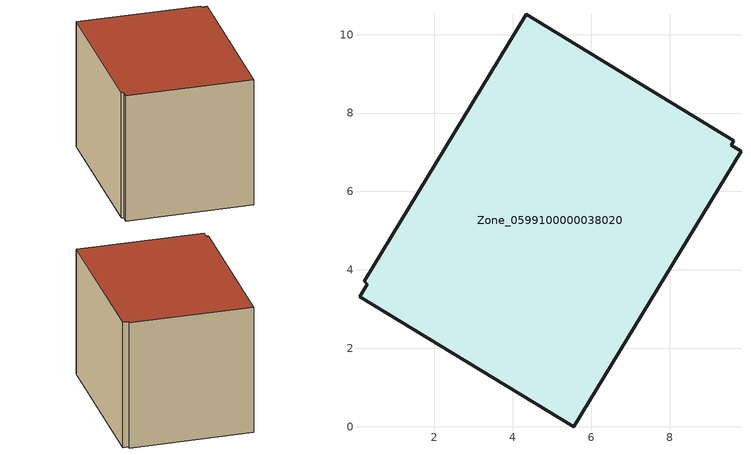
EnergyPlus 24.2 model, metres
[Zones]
Zone_0599100000038020
 floor ground (C_G): 0.09,3.31 0.28,3.64 0.21,3.71 4.34,10.52 9.64,7.29 9.57,7.18 9.82,7.03 5.55,0 z0.17
 wall outside (C_F): 0.21,3.71 0.28,3.64 0.09,3.31 5.55,0 9.82,7.03 9.57,7.18 9.64,7.29 4.34,10.52 0.21,3.71 z0.17:6.89
 roof outside (C_R): 0.28,3.64 0.09,3.31 5.55,0 9.82,7.03 9.57,7.18 9.64,7.29 4.34,10.52 0.21,3.71 z6.89
[BUILDING]
Pand.0599100000038020: North Axis=0; Terrain=City; Loads Convergence Tolerance Value=0.04; Temperature Convergence Tolerance Value=0.4; Solar Distribution=FullExterior; Maximum Number of Warmup Days=25; Minimum Number of Warmup Days=1
[Site:Location]
Rotterdam.The.Hague.AP_ZH_NLD Design_Conditions: Latitude=51.96; Longitude=4.45; Time Zone=1; Elevation=-4.5
[SITE:GROUNDTEMPERATURE:BUILDINGSURFACE]
18, 18, 18, 18, 18, 18, 18, 18, 18, 18, 18, 18
[MATERIAL] Thermal Absorptance=0.9; Solar Absorptance=0.7; Visible Absorptance=0.7
Name | Roughness | Thickness | Conductivity | Density | Specific Heat
G.D.1975-1991 | MediumSmooth | 0.15 | 0.288461 | 540 | 1210
F.D.1975-1991 | Rough | 0.3 | 0.230769 | 1920 | 840
R.D.1975-1991 | MediumRough | 0.2 | 0.153846 | 1500 | 1000
[CONSTRUCTION]
C_G: G.D.1975-1991
C_F: F.D.1975-1991
C_R: R.D.1975-1991
[ZONE]
Zone_0599100000038020: Type=1; Multiplier=1; Ceiling Height=Autocalculate; Volume=Autocalculate; Floor Area=autocalculate; Part of Total Floor Area=Yes
[ZONEINFILTRATION:DESIGNFLOWRATE]
Infil_Zone_0599100000038020: Zone or ZoneList or Space or SpaceList=Zone_0599100000038020; Schedule=AlwaysOn; Design Flow Rate Calculation Method=Flow/Area; Flow Rate per Floor Area=0.0042; Constant Term Coefficient=1; Temperature Term Coefficient=0; Velocity Term Coefficient=0; Velocity Squared Term Coefficient=0
[HVACTEMPLATE:ZONE:IDEALLOADSAIRSYSTEM]
Zone_0599100000038020: Maximum Heating Supply Air Temperature=50; Minimum Cooling Supply Air Temperature=13; Maximum Heating Supply Air Humidity Ratio=0.0156; Minimum Cooling Supply Air Humidity Ratio=0.0077; Heating Limit=NoLimit; Cooling Limit=NoLimit; Dehumidification Control Type=ConstantSensibleHeatRatio; Cooling Sensible Heat Ratio=0.7; Dehumidification Setpoint=60; Humidification Control Type=None; Humidification Setpoint=30; Outdoor Air Method=None; Outdoor Air Flow Rate per Person=0.00944; Outdoor Air Flow Rate per Zone Floor Area=0; Outdoor Air Flow Rate per Zone=0; Demand Controlled Ventilation Type=None; Outdoor Air Economizer Type=NoEconomizer; Heat Recovery Type=None; Sensible Heat Recovery Effectiveness=0.7; Latent Heat Recovery Effectiveness=0.65
[ZONECONTROL:THERMOSTAT]
ThermostatControl_Zone_0599100000038020: Zone or ZoneList=Zone_0599100000038020; Control Type Schedule=DualSetpointControlType; Control 1=Thermostat_Zone_0599100000038020; Temperature Difference Between Cutout And Setpoint=0
[THERMOSTATSETPOINT:DUALSETPOINT]
Thermostat_Zone_0599100000038020: Heating Setpoint Temperature Schedule=HeatingSetpoint_Zone_0599100000038020; Cooling Setpoint Temperature Schedule=CoolingSetpoint_Zone_0599100000038020
[SCHEDULE:COMPACT]
HeatingSetpoint_Zone_0599100000038020: Through: 12/31, For: AllDays, Until: 24:00, 21
CoolingSetpoint_Zone_0599100000038020: Through: 12/31, For: AllDays, Until: 24:00, 24
DualSetpointControlType: Through: 12/31, For: AllDays, Until: 24:00, 4
AlwaysOn: Through: 12/31, For: AllDays, Until: 24:00, 1
